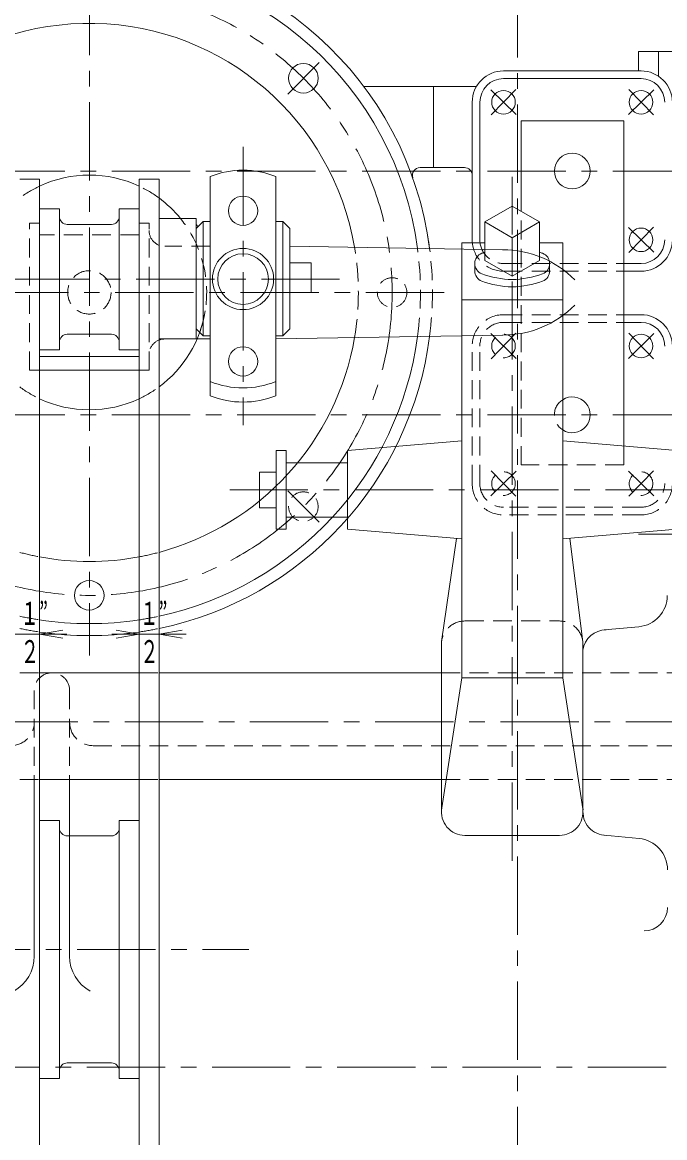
# Model space of a CAD drawing. Units: millimetres, scale not verified. Extents: x -5945 to 5945, y -4205 to 4205.
# Drawn here: x -1410 to -999, y -1810 to -1098 of the extents above; entities that cross this region are included whole.
import ezdxf
from ezdxf.enums import TextEntityAlignment as Align

# ---------------------------------------------------------------- set-up
doc = ezdxf.new("R2010")
doc.units = ezdxf.units.MM
doc.header["$LTSCALE"] = 10
doc.linetypes.add('CHAIN1', pattern=[8, 5, -1, 1, -1])
doc.linetypes.add('DASHED1', pattern=[1.8, 1.2, -0.6])
for name, color, linetype, lineweight in [('0-0_0', 3, 'Continuous', 18), ('0-1_芯', 4, 'CHAIN1', 18), ('0-2_寸法', 2, 'Continuous', 18)]:
    doc.layers.add(name, color=color, linetype=linetype, lineweight=lineweight)
doc.styles.add('ＭＳ ゴシック', font='')
doc.styles.get('ＭＳ ゴシック').set_extended_font_data('MS Gothic')

msp = doc.modelspace()

# ---------------------------------------------------------------- linework, layer by layer
at = {"layer": '0-0_0'}
for p, q in [((-1015.94, -1116.5), (-986.33, -1116.5)), ((-1015.94, -1128.87), (-1015.94, -1116.5)), ((-1003.24, -1132.22), (-1003.24, -1116.5)), ((-1014.32, -1128.87), (-1102.18, -1128.87)), ((-1191.48, -1138.75), (-1119.43, -1138.75)), ((-1146.82, -1138.75), (-1146.82, -1190.55)), ((-1014.32, -1133.77), (-1102.18, -1133.77)), ((-1122.18, -1148.87), (-1122.18, -1236.73)), ((-1117.28, -1148.87), (-1117.28, -1236.73)), ((-1289.57, -1196.31), (-1289.57, -1336.22)), ((-1247.58, -1196.31), (-1247.58, -1336.22)), ((-1155.43, -1190.55), (-1127.18, -1190.55)), ((-1411.22, -1198.09), (-1398.52, -1198.09)), ((-1398.52, -1910.62), (-1398.52, -1198.09)), ((-1334.93, -1913.87), (-1334.93, -1198.09)), ((-1334.93, -1198.09), (-1322.23, -1198.09)), ((-1322.23, -1927.76), (-1322.23, -1198.09)), ((-1385.82, -1216.98), (-1398.52, -1216.98)), ((-1385.82, -1306.92), (-1385.82, -1216.98)), ((-1347.63, -1306.92), (-1347.63, -1216.98)), ((-1334.93, -1216.98), (-1347.63, -1216.98)), ((-1096.63, -1215.19), (-1114.1, -1225.28)), ((-1096.63, -1215.19), (-1079.16, -1225.28)), ((-1298.5, -1223.09), (-1322.23, -1223.09)), ((-1298.5, -1223.09), (-1298.5, -1299.96)), ((-1352.63, -1226.9), (-1380.82, -1226.9)), ((-1294.03, -1225.06), (-1294.03, -1297.98)), ((-1243.11, -1225.06), (-1243.11, -1297.98)), ((-1238.64, -1229.52), (-1238.64, -1293.52)), ((-1096.63, -1235.37), (-1114.1, -1225.28)), ((-1114.1, -1249.93), (-1114.1, -1225.28)), ((-1079.16, -1249.93), (-1079.16, -1225.28)), ((-1128.88, -1516.47), (-1128.88, -1238.74)), ((-1114.1, -1238.74), (-1128.88, -1238.74)), ((-1238.64, -1240.81), (-1102.73, -1243.09)), ((-1120.53, -1251.85), (-1120.53, -1256.53)), ((-1096.63, -1260.01), (-1114.1, -1249.93)), ((-1096.63, -1260.01), (-1079.16, -1249.93)), ((-1072.74, -1256.53), (-1072.74, -1251.85)), ((-1025.34, -1251.82), (-1014.32, -1251.82)), ((-1025.34, -1256.73), (-1014.32, -1256.73)), ((-1064.39, -1275.03), (-1128.88, -1275.03)), ((-1025.34, -1284.51), (-1014.32, -1284.51)), ((-1025.34, -1289.41), (-1014.32, -1289.41)), ((-1352.63, -1297), (-1380.82, -1297)), ((-1298.5, -1299.96), (-1322.23, -1299.96)), ((-1247.58, -1300.03), (-1102.59, -1297.54)), ((-1385.82, -1306.92), (-1398.52, -1306.92)), ((-1334.93, -1306.92), (-1347.63, -1306.92)), ((-1398.52, -1311.21), (-1334.93, -1311.21)), ((-1398.52, -1319.96), (-1334.93, -1319.96)), ((-1201.74, -1371.27), (-1128.88, -1365.07)), ((-991.52, -1371.27), (-1064.39, -1365.07)), ((-1247.46, -1421.51), (-1247.46, -1371.27)), ((-1241.05, -1371.27), (-1247.46, -1371.27)), ((-1241.05, -1421.51), (-1241.05, -1371.27)), ((-1201.74, -1421.51), (-1201.74, -1371.27)), ((-1201.74, -1379.03), (-1241.05, -1379.03)), ((-1258.06, -1407.79), (-1247.46, -1407.79)), ((-1201.74, -1413.75), (-1241.05, -1413.75)), ((-1241.05, -1421.51), (-1247.46, -1421.51)), ((-1201.74, -1421.51), (-1128.88, -1427.72)), ((-991.52, -1421.51), (-1064.39, -1427.72)), ((-1132.15, -1427.44), (-1141.73, -1493.28)), ((-1059.84, -1427.33), (-1051.53, -1493.31)), ((-1015.94, -1424.74), (-986.33, -1424.74)), ((-1037.92, -1485.77), (-1015.74, -1483.74)), ((-1141.84, -1601.99), (-1141.84, -1495.09)), ((-1051.42, -1601.99), (-1051.42, -1495.09)), ((-1398.52, -1513.19), (-1334.93, -1513.19)), ((-1322.23, -1513.19), (-1141.84, -1513.19)), ((-1128.88, -1516.47), (-1141.62, -1599.42)), ((-1128.88, -1516.47), (-1064.39, -1516.47)), ((-1064.39, -1516.47), (-1051.56, -1600.02)), ((-1401.91, -1581.4), (-1401.91, -1694.14)), ((-1398.52, -1581.4), (-1334.93, -1581.4)), ((-1379.31, -1581.4), (-1379.31, -1694.14)), ((-1322.23, -1581.4), (-1141.84, -1581.4)), ((-1385.82, -1607.4), (-1398.52, -1607.4)), ((-1385.82, -1772.18), (-1385.82, -1607.4)), ((-1347.63, -1772.18), (-1347.63, -1607.4)), ((-1334.93, -1607.4), (-1347.63, -1607.4)), ((-1352.63, -1617.32), (-1380.82, -1617.32)), ((-1126.84, -1616.99), (-1066.42, -1616.99)), ((-1037.79, -1616.93), (-1015.61, -1618.96)), ((-1352.63, -1762.26), (-1380.82, -1762.26)), ((-1385.82, -1772.18), (-1398.52, -1772.18)), ((-1334.93, -1772.18), (-1347.63, -1772.18))]:
    msp.add_line(p, q, dxfattribs=at)
at = {"layer": '0-0_0', "color": 1, "linetype": 'DASHED1'}
for p, q in [((-1404.87, -1319.96), (-1404.87, -1226)), ((-1398.52, -1226), (-1404.87, -1226)), ((-1334.93, -1226), (-1328.58, -1226)), ((-1328.58, -1319.96), (-1328.58, -1226)), ((-1334.93, -1233.46), (-1398.52, -1233.46)), ((-1289.57, -1240.81), (-1318.58, -1240.81)), ((-1102.18, -1251.82), (-1025.34, -1251.82)), ((-1102.18, -1256.73), (-1025.34, -1256.73)), ((-1102.18, -1284.51), (-1025.34, -1284.51)), ((-1102.18, -1289.41), (-1025.34, -1289.41)), ((-1289.57, -1300.03), (-1318.58, -1300.03)), ((-1122.18, -1392.37), (-1122.18, -1304.51)), ((-1117.28, -1392.37), (-1117.28, -1304.51)), ((-1398.52, -1319.96), (-1404.87, -1319.96)), ((-1334.93, -1319.96), (-1328.58, -1319.96)), ((-1025.34, -1368.39), (-1025.34, -1380.43)), ((-1014.32, -1407.47), (-1102.18, -1407.47)), ((-1014.32, -1412.37), (-1102.18, -1412.37)), ((-1126.84, -1480.09), (-1066.42, -1480.09)), ((-1411.22, -1513.19), (-1398.52, -1513.19)), ((-1334.93, -1513.19), (-1322.23, -1513.19)), ((-1141.84, -1513.19), (-735.4, -1513.19)), ((-1401.91, -1524.49), (-1401.91, -1581.4)), ((-1379.31, -1524.49), (-1379.31, -1581.4)), ((-1364.31, -1559.7), (-476.38, -1559.7)), ((-1411.22, -1581.4), (-1398.52, -1581.4)), ((-1334.93, -1581.4), (-1322.23, -1581.4)), ((-1141.84, -1581.4), (-735.4, -1581.4))]:
    msp.add_line(p, q, dxfattribs=at)
at = {"layer": '0-0_0'}
for points in [[(-1090.92, -1218.49), (-1090.92, -1160.81), (-1025.34, -1160.81), (-1025.34, -1368.39)], [(-1298.5, -1229.52), (-1294.03, -1225.06), (-1289.57, -1225.06)], [(-1238.64, -1229.52), (-1243.11, -1225.06), (-1247.58, -1225.06)], [(-1096.63, -1260.01), (-1096.63, -1235.37), (-1079.16, -1225.28)], [(-1064.39, -1516.47), (-1064.39, -1238.74), (-1079.16, -1238.74)], [(-1238.64, -1270.31), (-1225, -1270.31), (-1225, -1251.39), (-1238.64, -1251.39)], [(-1298.5, -1293.52), (-1294.03, -1297.98), (-1289.57, -1297.98)], [(-1238.64, -1293.52), (-1243.11, -1297.98), (-1247.58, -1297.98)], [(-1258.06, -1407.79), (-1258.06, -1384.99), (-1247.46, -1384.99)]]:
    msp.add_lwpolyline(points, dxfattribs=at)
at = {"layer": '0-0_0', "color": 1, "linetype": 'DASHED1'}
msp.add_lwpolyline([(-1025.34, -1380.43), (-1090.92, -1380.43), (-1090.92, -1218.49)], dxfattribs=at)
at = {"layer": '0-0_0'}
for centre, radius in [((-1230.01, -1133.56), 9.44), ((-1102.18, -1148.87), 7.54), ((-1014.32, -1148.87), 7.54), ((-1058.25, -1192.8), 11.43), ((-1268.57, -1218.17), 9.36), ((-1014.32, -1236.73), 7.54), ((-1268.57, -1261.75), 19.55), ((-1268.57, -1261.75), 16.17), ((-1014.32, -1304.51), 7.54), ((-1268.57, -1314.36), 9.36), ((-1366.8, -1463.73), 9.44)]:
    msp.add_circle(centre, radius, dxfattribs=at)
at = {"layer": '0-0_0', "color": 1, "linetype": 'DASHED1'}
for centre, radius in [((-1366.73, -1270.26), 13.85), ((-1173.35, -1270.35), 9.44), ((-1102.18, -1304.51), 7.54), ((-1102.18, -1392.37), 7.54), ((-1014.32, -1392.37), 7.54), ((-1230.01, -1407.07), 9.44)]:
    msp.add_circle(centre, radius, dxfattribs=at)
at = {"layer": '0-0_0'}
for centre, radius, start, end in [((-1366.73, -1270.31), 219.13, 7.34295, 170.58184), ((-1366.73, -1270.31), 211.47, 7.64607, 170.23744), ((-1366.73, -1270.31), 171.82, 9.65372, 167.9542), ((-1102.18, -1148.87), 20, 90, 180), ((-1014.32, -1148.87), 20, 0, 90), ((-1102.18, -1148.87), 15.1, 90, 180), ((-1014.32, -1148.87), 15.1, 0, 90), ((-1366.73, -1270.31), 74.95, 64.89947, 115.10053), ((-1268.57, -1248.18), 55.96, 67.96132, 112.03868), ((-1155.43, -1195.55), 5, 90, 199.4866), ((-1127.18, -1195.55), 5, 0, 90), ((-1366.73, -1270.31), 74.95, 39.05828, 53.58389), ((-1380.82, -1221.9), 5, 180, 270), ((-1352.63, -1221.9), 5, 270, 0), ((-1369.37, -1270.31), 83.26, 30.19969, 31.65864), ((-1366.73, -1270.31), 219.13, 7.34295, 9.41816), ((-1102.18, -1236.73), 20, 180, 185.76852), ((-1102.18, -1236.73), 20, 180, 187.65106), ((-1102.18, -1236.73), 15.1, 180, 187.65106), ((-1014.32, -1236.73), 20, 270, 0), ((-1014.32, -1236.73), 15.1, 270, 0), ((-1113.53, -1251.85), 7, 111.02234, 248.97766), ((-1095.88, -1298.92), 57.27, 108.55294, 110.6098), ((-1102.59, -1307.85), 64.75, 44.7153, 90.11961), ((-1097.38, -1298.92), 57.27, 69.3902, 71.44706), ((-1079.73, -1251.85), 7, 291.02234, 68.97766), ((-1113.53, -1256.53), 7, 180, 248.97766), ((-1095.88, -1204.78), 57.27, 249.3902, 269.25028), ((-1097.38, -1204.78), 57.27, 270.74972, 290.6098), ((-1079.73, -1256.53), 7, 291.02234, 0), ((-1095.88, -1209.46), 57.27, 249.3902, 269.25028), ((-1097.38, -1209.46), 57.27, 270.74972, 290.6098), ((-1102.59, -1232.78), 64.75, 269.88039, 315.2847), ((-1366.73, -1270.31), 74.95, 306.41611, 350.99601), ((-1014.32, -1304.51), 20, 0, 90), ((-1014.32, -1304.51), 15.1, 0, 90), ((-1380.82, -1302), 5, 90, 180), ((-1352.63, -1302), 5, 0, 90), ((-1366.73, -1270.31), 219.13, 281.71571, 352.65168), ((-1366.73, -1270.31), 211.47, 282.1464, 352.34754), ((-1366.73, -1270.31), 171.82, 285.00857, 350.33316), ((-1268.57, -1275.32), 55.96, 247.96132, 292.03868), ((-1366.73, -1270.31), 74.95, 244.89947, 295.10053), ((-1268.57, -1284.35), 55.96, 247.96132, 292.03868), ((-1058.25, -1348.44), 11.43, 237.53558, 122.46442), ((-1366.73, -1270.31), 171.82, 259.33593, 280.66407), ((-1017.56, -1463.82), 20, 275.22606, 0), ((-1366.73, -1270.31), 211.47, 261.35248, 278.64752), ((-1366.73, -1270.31), 219.13, 261.65694, 278.34306), ((-1036.56, -1500.71), 15, 90, 172.43041), ((-1126.84, -1495.09), 15, 173.0836, 180), ((-1066.42, -1495.09), 15, 0, 7.52039), ((-1126.84, -1601.99), 15, 170.10484, 270), ((-1066.42, -1601.99), 15, 270, 7.56959), ((-1036.42, -1601.99), 15, 172.43041, 270), ((-1380.82, -1612.32), 5, 180, 270), ((-1352.63, -1612.32), 5, 270, 0), ((-1017.43, -1638.88), 20, 0, 84.77394), ((-1012.43, -1662.96), 15, 270, 0), ((-1426.81, -1694.43), 24.9, 298.13712, 0.67969), ((-1354.41, -1694.43), 24.9, 179.32031, 241.86288), ((-1380.82, -1767.26), 5, 90, 180), ((-1352.63, -1767.26), 5, 0, 90)]:
    msp.add_arc(centre, radius, start, end, dxfattribs=at)
at = {"layer": '0-0_0', "color": 1, "linetype": 'DASHED1'}
for centre, radius, start, end in [((-1366.73, -1270.31), 74.95, 115.10053, 126.41611), ((-1366.73, -1270.31), 74.95, 53.58389, 64.89947), ((-1366.73, -1270.31), 74.95, 340.13481, 39.05828), ((-1318.58, -1230.81), 10, 180, 270), ((-1102.18, -1236.73), 20, 185.76852, 270), ((-1102.18, -1236.73), 15.1, 187.65106, 270), ((-1366.73, -1270.31), 171.82, 350.33316, 9.65372), ((-1366.73, -1270.31), 211.47, 352.34754, 7.64607), ((-1366.73, -1270.31), 219.13, 352.65168, 7.34295), ((-1102.18, -1304.51), 20, 90, 180), ((-1102.18, -1304.51), 15.1, 90, 180), ((-1318.58, -1310.03), 10, 90, 180), ((-1366.73, -1270.31), 74.95, 233.58389, 244.89947), ((-1366.73, -1270.31), 74.95, 295.10053, 306.41611), ((-1058.25, -1348.44), 11.43, 122.46442, 237.53558), ((-1102.18, -1392.37), 20, 180, 270), ((-1102.18, -1392.37), 15.1, 180, 270), ((-1014.32, -1392.37), 20, 270, 0), ((-1014.32, -1392.37), 15.1, 270, 0), ((-1366.73, -1270.31), 171.82, 254.99143, 259.33593), ((-1366.73, -1270.31), 171.82, 280.66407, 285.00857), ((-1366.73, -1270.31), 211.47, 257.8536, 261.35248), ((-1366.73, -1270.31), 211.47, 278.64752, 282.1464), ((-1126.84, -1495.09), 15, 90, 173.0836), ((-1066.42, -1495.09), 15, 7.52039, 90), ((-1366.73, -1270.31), 219.13, 258.28429, 261.65694), ((-1366.73, -1270.31), 219.13, 278.34306, 281.71571), ((-1390.61, -1524.49), 11.3, 0, 180), ((-1416.91, -1544.7), 15, 270, 0), ((-1364.31, -1544.7), 15, 180, 270)]:
    msp.add_arc(centre, radius, start, end, dxfattribs=at)
at = {"layer": '0-1_芯'}
for p, q in [((-1093.16, -2880.37), (-1093.16, 2913.53)), ((-1366.73, -828.76), (-1366.73, -1502.19)), ((-1240.02, -1143.61), (-1220.01, -1123.6)), ((-1094.09, -1156.76), (-1110.27, -1140.98)), ((-1094.29, -1140.78), (-1110.07, -1156.96)), ((-1022.41, -1156.76), (-1006.23, -1140.98)), ((-1022.21, -1140.78), (-1006.43, -1156.96)), ((-1268.57, -1177.41), (-1268.57, -1355.12)), ((-2552.38, -1192.8), (-549.03, -1192.8)), ((-1096.63, -1633.22), (-1096.63, -1196.39)), ((-1022.41, -1228.83), (-1006.23, -1244.62)), ((-1022.21, -1244.81), (-1006.43, -1228.64)), ((-1206.87, -1261.75), (-1946.03, -1261.75)), ((-1140.14, -1270.31), (-1980.38, -1270.31)), ((-1094.09, -1312.4), (-1110.27, -1296.62)), ((-1094.29, -1296.42), (-1110.07, -1312.6)), ((-1022.41, -1312.4), (-1006.23, -1296.62)), ((-1022.21, -1296.42), (-1006.43, -1312.6)), ((-2552.38, -1348.44), (-549.03, -1348.44)), ((-1094.09, -1384.48), (-1110.27, -1400.26)), ((-1094.29, -1400.46), (-1110.07, -1384.28)), ((-1022.41, -1384.48), (-1006.23, -1400.26)), ((-1022.21, -1400.46), (-1006.43, -1384.28)), ((-1277.09, -1396.39), (-930.02, -1396.39)), ((-1240.02, -1397.02), (-1220.01, -1417.03)), ((-3104.12, -1544.43), (-188.61, -1544.43)), ((-1854.55, -1689.79), (-1264.84, -1689.79)), ((-3048.36, -1764.99), (-237.98, -1764.99))]:
    msp.add_line(p, q, dxfattribs=at)
msp.add_circle((-1366.73, -1270.31), 193.45, dxfattribs=at)
at = {"layer": '0-2_寸法'}
for p, q in [((-1398.52, -1488.44), (-1383.75, -1485.84)), ((-1334.93, -1488.44), (-1349.7, -1485.84)), ((-1322.23, -1488.44), (-1307.46, -1485.84)), ((-1428.67, -1488.44), (-1381.08, -1488.44)), ((-1398.52, -1488.44), (-1383.75, -1491.05)), ((-1352.38, -1488.44), (-1304.79, -1488.44)), ((-1334.93, -1488.44), (-1349.7, -1491.05)), ((-1322.23, -1488.44), (-1307.46, -1491.05))]:
    msp.add_line(p, q, dxfattribs=at)

# ---------------------------------------------------------------- texts
at = {"layer": '0-2_寸法', "style": 'ＭＳ ゴシック', "width": 0.6}
for s, p in [('１”', (-1410.83, -1486.95)), ('１”', (-1334.54, -1486.95)), ('２', (-1410.67, -1511.34)), ('２', (-1334.38, -1511.34))]:
    msp.add_text(s, height=14.66, dxfattribs=at).set_placement(p, align=Align.BOTTOM_LEFT)

doc.saveas('drawing.dxf')
